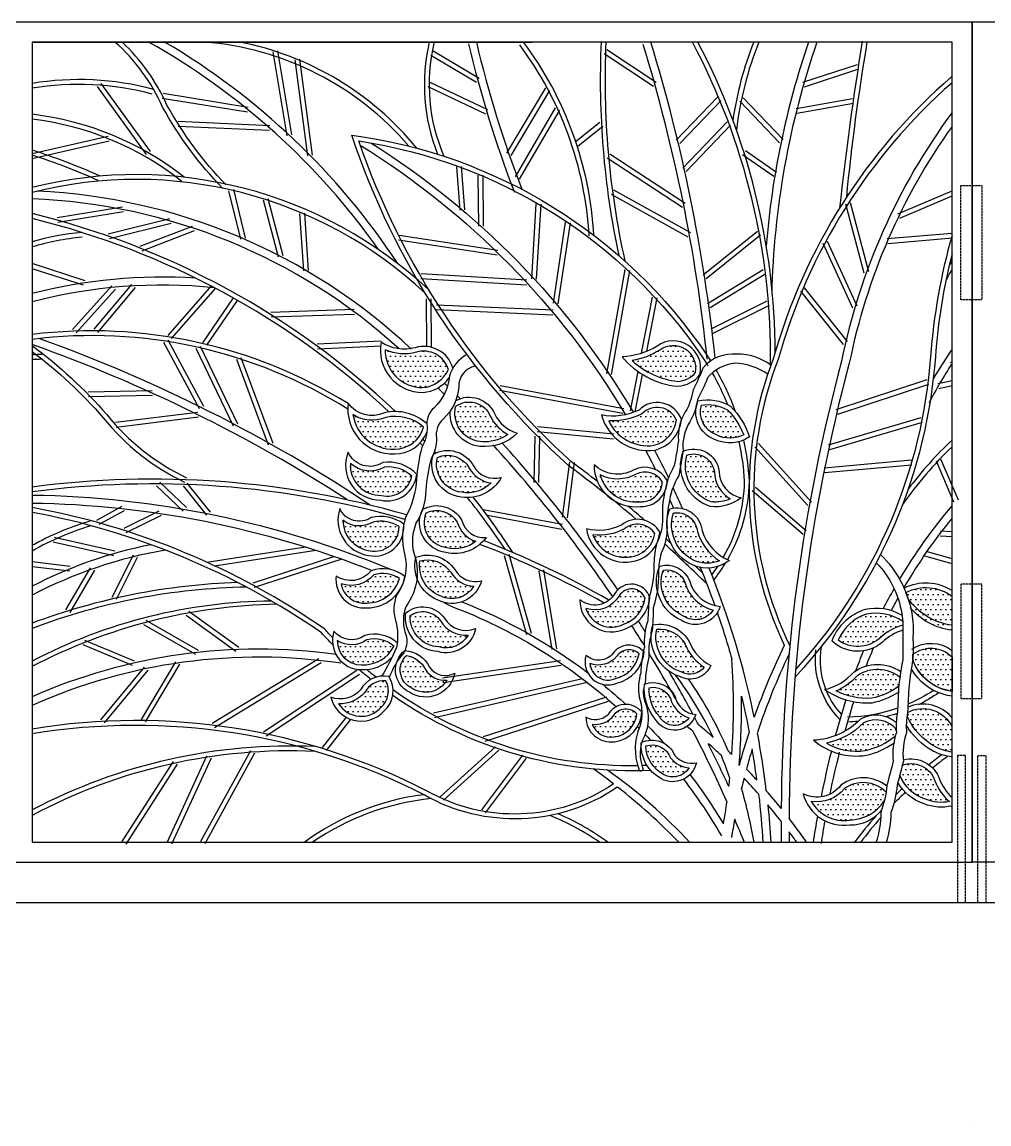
# Model space of a CAD drawing. Extents: x -51224 to -13975, y -20628 to 9094.
# Drawn here: x -48323 to -47115, y -13311 to -11935 of the extents above; entities that cross this region are included whole.
import ezdxf

# ---------------------------------------------------------------- set-up
doc = ezdxf.new("R2010")
doc.units = 0
doc.header["$LTSCALE"] = 5
doc.header["$MEASUREMENT"] = 0
doc.linetypes.add('HIDDEN', pattern=[0.375, 0.25, -0.125])
doc.layers.get('0').update_dxf_attribs({"linetype": 'CONTINUOUS'})
for name, color, linetype in [('0-DIM', 8, 'CONTINUOUS'), ('0-T_BLOCK', 7, 'CONTINUOUS'), ('1', 8, 'CONTINUOUS'), ('4', 4, 'CONTINUOUS'), ('GRILLES', 1, 'CONTINUOUS')]:
    doc.layers.add(name, color=color, linetype=linetype)
pattern_1 = [(180, (-65734.4, -16433.88), (-3.125, 6.25), [0, -6.25])]
pattern_2 = [(180, (-91771.9815, 0), (-3.125, 6.25), [0, -6.25])]

msp = doc.modelspace()

# ---------------------------------------------------------------- hatches: boundary and pattern name
at = {"layer": '0-T_BLOCK'}
h = msp.add_hatch(dxfattribs=at)
h.set_pattern_fill('DOTS', color=2, scale=100, style=0)
h.set_pattern_definition(pattern_1)
h.paths.add_polyline_path([(-47750.5, -12459.1, 0.179163), (-47715.8, -12450.4, -0.154289), (-47737.9, -12427.3, 0.482854), (-47780.9, -12415, 0.461066)])
h.paths.add_polyline_path([(-47790.3, -12369.2, 0.418152), (-47830.2, -12347.6, -0.175458), (-47869.3, -12344.5, 0.417538), (-47822.5, -12391.7, 0.279623)])
h.paths.add_polyline_path([(-47868.4, -12428.9, -0.256991), (-47909.5, -12425.3, 0.38732), (-47857.5, -12468.5, 0.343085), (-47821.4, -12441, 0.238603)])
h.paths.add_polyline_path([(-47764.2, -12492.2, 0.389161), (-47804, -12478.9, 0.456924), (-47773.3, -12522.5, 0.24176), (-47736.8, -12510.8, -0.243716)])
h.paths.add_polyline_path([(-47870.1, -12491.2, -0.33145), (-47912.7, -12486.4, 0.442508), (-47874, -12526.3, 0.426582), (-47836.1, -12502.4, 0.226597)])
h.paths.add_polyline_path([(-47792.3, -12591.8, 0.23301), (-47755.8, -12583.6, -0.260347), (-47779.1, -12559.7, 0.39265), (-47817.9, -12548.2, 0.495449)])
h.paths.add_polyline_path([(-47851.8, -12565.4, 0.200376), (-47884.4, -12559.6, -0.320781), (-47922.2, -12557.3, 0.373248), (-47888.6, -12595.4, 0.475515)])
h.paths.add_polyline_path([(-47800.7, -12651.9, 0.39085), (-47758.4, -12639.9, -0.251251), (-47787.4, -12622.3, 0.326721), (-47825.8, -12608.2, 0.3487)])
h.paths.add_polyline_path([(-47883.3, -12625.7, -0.301065), (-47924.4, -12636.8, 0.393018), (-47892.1, -12660.8, 0.339354), (-47851.2, -12630.1, 0.228285)])
h.paths.add_polyline_path([(-47802.1, -12715.5, 0.353449), (-47765.7, -12700.9, -0.283595), (-47800.2, -12683.1, 0.420371), (-47837.9, -12676.5, 0.418172)])
h.paths.add_polyline_path([(-47929.2, -12707.6, 0.413856), (-47899, -12738, 0.293768), (-47858.4, -12714.9, 0.251352), (-47892, -12706.9, -0.30026)])
h.paths.add_polyline_path([(-47836, -12767, 0.426612), (-47792.1, -12757.3, -0.274357), (-47819, -12743.7, 0.246148), (-47842.6, -12726.3, 0.53355)])
h.paths.add_polyline_path([(-47927.4, -12786.6, 0.501929), (-47874.6, -12791.2, 0.343134), (-47868.3, -12758.1, 0.313802), (-47894.8, -12772.6, -0.234383)])
h = msp.add_hatch(dxfattribs=at)
h.set_pattern_fill('DOTS', color=2, scale=100, style=0)
h.set_pattern_definition(pattern_1)
h.paths.add_polyline_path([(-47455.3, -12450.9, 0.237244), (-47421.3, -12450.7, 0.105699), (-47441.6, -12419.6, 0.175439), (-47473.9, -12413.6, 0.397699)])
h.paths.add_polyline_path([(-47548.5, -12424.6, -0.135102), (-47590, -12433.1, 0.331679), (-47533.3, -12463.8, 0.310147), (-47505.4, -12432.4, 0.543135)])
h.paths.add_polyline_path([(-47503.9, -12383.9, 0.206557), (-47481.5, -12372.9, 0.678632), (-47526.1, -12344.8, -0.100632), (-47560.6, -12357.9, 0.164112)])
h = msp.add_hatch(dxfattribs=at)
h.set_pattern_fill('DOTS', color=2, scale=100, style=0)
h.set_pattern_definition(pattern_1)
h.paths.add_polyline_path([(-47609.6, -12575.7, 0.391506), (-47558, -12602.1, 0.299569), (-47532.2, -12573.9, 0.442519), (-47570.3, -12568.1, -0.155677)])
h.paths.add_polyline_path([(-47482.2, -12607.9, 0.206915), (-47451.5, -12607.9, -0.183281), (-47479.2, -12571.5, 0.432961), (-47509, -12548.2, 0.385547)])
h.paths.add_polyline_path([(-47494.4, -12635.8, 0.365015), (-47521.7, -12619.8, 0.395718), (-47496.4, -12677, 0.422404), (-47459.5, -12669.7, -0.262488)])
h.paths.add_polyline_path([(-47544.5, -12654.8, 0.619419), (-47577, -12651.8, -0.355755), (-47618.4, -12667.6, 0.460328), (-47571.3, -12687.3, 0.281137)])
h.paths.add_polyline_path([(-47457.9, -12496.8, 0.465603), (-47492.3, -12475.9, 0.397526), (-47461.8, -12534.4, 0.130987), (-47438, -12530.6, -0.265033)])
h = msp.add_hatch(dxfattribs=at)
h.set_pattern_fill('DOTS', color=2, scale=100, style=0)
h.set_pattern_definition(pattern_1)
h.paths.add_polyline_path([(-47600.6, -12500.8, 0.132187), (-47588.5, -12521.4, -0.001399), (-47581.3, -12527.1, 0.177215), (-47550.5, -12534.2, 0.421821), (-47523, -12509.2, 0.389173), (-47555.8, -12499.8, -0.249963)])
h = msp.add_hatch(dxfattribs=at)
h.set_pattern_fill('DOTS', color=2, scale=100, style=0)
h.set_pattern_definition(pattern_1)
h.paths.add_polyline_path([(-47494.3, -12712.2, 0.301201), (-47530, -12693.4, 0.386808), (-47498.7, -12747.2, 0.371501), (-47470.6, -12740.9, -0.158313)])
h.paths.add_polyline_path([(-47552, -12724.2, 0.4558), (-47579.7, -12727.2, -0.334927), (-47613.5, -12736.1, 0.519187), (-47581.5, -12755.1, 0.302013)])
h.paths.add_polyline_path([(-47586.3, -12804.5, -0.232717), (-47610.6, -12812.5, 0.345546), (-47583.4, -12828, 0.356511), (-47554.8, -12799, 0.508622)])
h.paths.add_polyline_path([(-47526.6, -12802.6, 0.556781), (-47489.9, -12804.3, -0.242894), (-47512.8, -12780.2, 0.356786), (-47539.4, -12766.5, 0.193031)])
h.paths.add_polyline_path([(-47543.5, -12839.2, 0.271334), (-47521.2, -12875.2, 0.391269), (-47489.4, -12866.7, -0.199447), (-47512.7, -12854.2, 0.407719)])
at = {"layer": '1'}
h = msp.add_hatch(dxfattribs=at)
h.set_pattern_fill('DOTS', color=2, scale=100, style=0)
h.set_pattern_definition(pattern_2)
h.paths.add_polyline_path([(-47212.6, -12667, 0.027279), (-47216.8, -12652.8), (-47218.5, -12647.6, -0.29193), (-47161, -12652.4), (-47161, -12694.6, -0.19594)])
h.paths.add_polyline_path([(-47279.3, -12751.1, -0.323746), (-47226.1, -12753.2, 0.004907), (-47227.4, -12763.3, 0.000458), (-47227.5, -12764.8, -0.101386), (-47261.8, -12779.8, -0.129701), (-47305.9, -12770.5, 0.109915)])
h.paths.add_polyline_path([(-47271.6, -12810.6, -0.348834), (-47230.8, -12818.3, 0.012315), (-47230.5, -12822.5, 0.014463), (-47231.9, -12827, -0.111348), (-47269.4, -12845.1, -0.164545), (-47317.9, -12836, 0.142619)])
h.paths.add_polyline_path([(-47336.8, -12908.5, 0.271394), (-47295.6, -12892.7, -0.367571), (-47243.4, -12896.8, -0.021902), (-47245.6, -12908, -0.248649), (-47288.9, -12931.8, -0.31487)])
h.paths.add_polyline_path([(-47226.3, -12875.9, 0.00325), (-47223.1, -12863.2, -0.420078), (-47182.4, -12882.7, 0.122003), (-47164.1, -12908.8, -0.14191), (-47194, -12905.9, -0.223667)])
h.paths.add_polyline_path([(-47217.2, -12801.9, -0.01156), (-47216.5, -12798, -0.000146), (-47216.5, -12797.5, -0.42749), (-47161, -12815.4), (-47161, -12846.9, -0.083092), (-47181.8, -12840.5, -0.159444)])
h = msp.add_hatch(dxfattribs=at)
h.set_pattern_fill('DOTS', color=2, scale=100, style=0)
h.set_pattern_definition(pattern_1)
h.paths.add_polyline_path([(-47271.6, -12676, -0.036331), (-47264.4, -12674, -0.189795), (-47222.9, -12683.6), (-47222.6, -12688.4, 0.064744), (-47240, -12696.2, 0.059603), (-47256.8, -12708.8, -0.307316), (-47303.1, -12707.1, -0.204853)])
h = msp.add_hatch(dxfattribs=at)
h.set_pattern_fill('DOTS', color=2, scale=100, style=0)
h.set_pattern_definition(pattern_2)
edge = h.paths.add_edge_path()
edge.add_arc((-47187.3, -12754.1), 36.9, 44.7088, 127.5599, ccw=False)
edge.add_line((-47161, -12728.1), (-47161, -12771.2))
edge.add_arc((-47152.5, -12710.5), 61.4, 200.4926, 262.0436, ccw=False)
edge.add_line((-47210, -12731.9), (-47209.8, -12724.8))

# ---------------------------------------------------------------- linework, layer by layer
at = {"color": 3}
for p in [(-48310.5, -11960.1, 0), (-47161, -11960.1, 0)]:
    msp.add_line(p, (-47685.4, -11960.1, 0), dxfattribs=at)
at = {"color": 3, "elevation": 0}
for points in [[(-47136, -11935.1), (-48335.5, -11935.1), (-48335.5, -12984.6), (-47136, -12984.6)], [(-47161, -11960.1), (-48310.5, -11960.1), (-48310.5, -12959.6), (-47161, -12959.6)]]:
    msp.add_lwpolyline(points, close=True, dxfattribs=at)
at = {"color": 3}
msp.add_lwpolyline([(-45886, -11935.1), (-47136, -11935.1), (-47136, -12984.2), (-45886, -12984.2)], close=True, dxfattribs=at)
at = {"layer": '0-DIM'}
msp.add_line((-47136, -13311.4, 0), (-47136, -13311.4, 0), dxfattribs=at)
at = {"layer": '0-DIM', "elevation": 0}
msp.add_lwpolyline([(-47209.8, -12724.8, -0.378123), (-47161, -12728.1), (-47161, -12771.2, -0.275216), (-47210, -12731.9)], format="xyb", close=True, dxfattribs=at)
at = {"layer": '1'}
for p, q in [((-47991.9, -12077.1, 0), (-48009.4, -11972.3, 0)), ((-47986, -12076.1, 0), (-48003.5, -11971.3, 0)), ((-47751.9, -12005.7, 0), (-47809.4, -11971.7, 0)), ((-47530.6, -12010.7, 0), (-47592.3, -11970, 0)), ((-47966, -12102.2, 0), (-47981.9, -11982.3, 0)), ((-47960.1, -12101.4, 0), (-47976, -11981.5, 0)), ((-47755, -12010.8, 0), (-47812.4, -11976.8, 0)), ((-47533.9, -12015.7, 0), (-47595.6, -11975, 0)), ((-47347.4, -12010.3, 0), (-47279.3, -11988, 0)), ((-47345.5, -12016, 0), (-47277.4, -11993.7, 0)), ((-48162.4, -12097, 0), (-48224, -12012.1, 0)), ((-47741, -12044.7, 0), (-47813, -12010.7, 0)), ((-48167.3, -12100.5, 0), (-48228.8, -12015.7, 0)), ((-48040.3, -12041.7, 0), (-48146.8, -12024.5, 0)), ((-47743.5, -12050.1, 0), (-47815.6, -12016.1, 0)), ((-47717.1, -12098.8, 0), (-47668.6, -12017.4, 0)), ((-47711.9, -12101.9, 0), (-47663.5, -12020.5, 0)), ((-48041.3, -12047.6, 0), (-48147.8, -12030.5, 0)), ((-47505.5, -12082.6, 0), (-47453.9, -12029.1, 0)), ((-47501.2, -12086.8, 0), (-47449.6, -12033.3, 0)), ((-47376.4, -12086, 0), (-47426.3, -12033.9, 0)), ((-47372.1, -12081.8, 0), (-47422, -12029.8, 0)), ((-47355.8, -12043.1, 0), (-47285.2, -12030.5, 0)), ((-47354.8, -12049.1, 0), (-47284.1, -12036.4, 0)), ((-47706.5, -12128.3, 0), (-47656.3, -12042.4, 0)), ((-47701.3, -12131.3, 0), (-47651.1, -12045.4, 0)), ((-48013.6, -12070.8, 0), (-48128, -12065.5, 0)), ((-48013.3, -12064.8, 0), (-48127.7, -12059.5, 0)), ((-47600.9, -12060.8, 0), (-47632, -12085.3, 0)), ((-47597.2, -12065.5, 0), (-47628.3, -12090, 0)), ((-47497.4, -12117.7, 0), (-47441.9, -12059.8, 0)), ((-47493.1, -12121.8, 0), (-47437.6, -12064, 0)), ((-48215.4, -12078.2, 0), (-48310.5, -12099.8, 0)), ((-48214.1, -12084, 0), (-48310.5, -12105.9, 0)), ((-47380.4, -12122.9, 0), (-47419.2, -12095.8, 0)), ((-47497.7, -12166.7, 0), (-47591.8, -12105.2, 0)), ((-47494.4, -12161.7, 0), (-47588.5, -12100.2, 0)), ((-47383.8, -12127.9, 0), (-47422.6, -12100.8, 0)), ((-47775.7, -12170, 0), (-47779.9, -12116, 0)), ((-47769.8, -12169.6, 0), (-47773.9, -12115.5, 0)), ((-47752.4, -12190.2, 0), (-47752.9, -12126.4, 0)), ((-47746.4, -12190.2, 0), (-47746.9, -12126.4, 0)), ((-48049.6, -12206.4, 0), (-48064.4, -12145.8, 0)), ((-48043.8, -12205, 0), (-48058.5, -12144.4, 0)), ((-47490.5, -12203.8, 0), (-47586.5, -12150.6, 0)), ((-47487.5, -12198.6, 0), (-47583.6, -12145.3, 0)), ((-47228.5, -12174.5, 0), (-47161, -12145.9, 0)), ((-48002.5, -12228.8, 0), (-48021.4, -12157.6, 0)), ((-47996.7, -12227.3, 0), (-48015.6, -12156.1, 0)), ((-47686.2, -12255.7, 0), (-47680.4, -12162.4, 0)), ((-47680.2, -12256.1, 0), (-47674.4, -12162.8, 0)), ((-47270.9, -12248.8, 0), (-47293.6, -12162.6, 0)), ((-47265.1, -12247.2, 0), (-47287.8, -12161.1, 0)), ((-47226.1, -12180, 0), (-47161, -12152.4, 0)), ((-48197.4, -12166.4, 0), (-48279.1, -12179.8, 0)), ((-48196.4, -12172.3, 0), (-48278.1, -12185.7, 0)), ((-47970.9, -12245.8, 0), (-47975.8, -12174.1, 0)), ((-47964.9, -12245.4, 0), (-47969.8, -12173.7, 0)), ((-48138.2, -12180.8, 0), (-48215.3, -12199.9, 0)), ((-48136.8, -12186.6, 0), (-48213.9, -12205.8, 0)), ((-48175.2, -12215.2, 0), (-48109.8, -12189.9, 0)), ((-47658.9, -12286.3, 0), (-47643.9, -12185.2, 0)), ((-47653, -12287.2, 0), (-47637.9, -12186, 0)), ((-48173, -12220.8, 0), (-48107.7, -12195.4, 0)), ((-47728.3, -12220.4, 0), (-47851.7, -12201.7, 0)), ((-47472, -12250.9, 0), (-47403.9, -12196.3, 0)), ((-47468.2, -12255.5, 0), (-47400.2, -12201, 0)), ((-47241.9, -12205.6, 0), (-47161.1, -12198.8, 0)), ((-47241.4, -12211.6, 0), (-47160.6, -12204.8, 0)), ((-47729.2, -12226.4, 0), (-47852.6, -12207.6, 0)), ((-47284.9, -12292.4, 0), (-47322.1, -12211.8, 0)), ((-47279.4, -12289.9, 0), (-47316.6, -12209.3, 0)), ((-48244.3, -12258.2, 0), (-48310.5, -12236.9, 0)), ((-48246.1, -12263.9, 0), (-48310.5, -12243.2, 0)), ((-47592.2, -12374.4, 0), (-47569.5, -12244.2, 0)), ((-47586.3, -12375.4, 0), (-47563.6, -12245.3, 0)), ((-47466.4, -12286.5, 0), (-47396.8, -12244.1, 0)), ((-47692.6, -12263.6, 0), (-47824.8, -12255.8, 0)), ((-47692.2, -12257.6, 0), (-47824.4, -12249.8, 0)), ((-47463.3, -12291.6, 0), (-47393.7, -12249.2, 0)), ((-48259.8, -12319.1, 0), (-48210.7, -12264.6, 0)), ((-48255.4, -12323.2, 0), (-48206.3, -12268.6, 0)), ((-48186.4, -12262.8, 0), (-48233.4, -12318.8, 0)), ((-48181.8, -12266.7, 0), (-48228.8, -12322.7, 0)), ((-48086.3, -12264.2, 0), (-48141, -12326.6, 0)), ((-48081.8, -12268.1, 0), (-48136.5, -12330.5, 0)), ((-47296.4, -12338, 0), (-47349.9, -12271.1, 0)), ((-47291.7, -12334.3, 0), (-47345.2, -12267.3, 0)), ((-48059.1, -12279.4, 0), (-48097.4, -12335.6, 0)), ((-48054.1, -12282.8, 0), (-48092.5, -12338.9, 0)), ((-47817.4, -12340.8, 0), (-47817.8, -12281, 0)), ((-47811.4, -12340.8, 0), (-47811.8, -12280.9, 0)), ((-47659.4, -12295.1, 0), (-47805, -12288.7, 0)), ((-47548.8, -12348.9, 0), (-47535.1, -12278.6, 0)), ((-47542.2, -12346.4, 0), (-47529.2, -12279.7, 0)), ((-47462, -12318.2, 0), (-47391.9, -12283.4, 0)), ((-47459.4, -12323.6, 0), (-47389.2, -12288.8, 0)), ((-47907.8, -12294.3, 0), (-48012.1, -12297.8, 0)), ((-47907.6, -12300.3, 0), (-48011.9, -12303.8, 0)), ((-47659.6, -12301.1, 0), (-47805.2, -12294.7, 0)), ((-48101.3, -12418.1, 0), (-48145.7, -12335.3, 0)), ((-48096, -12415.3, 0), (-48140.4, -12332.5, 0)), ((-48058.7, -12439.9, 0), (-48105.6, -12342.9, 0)), ((-48053.3, -12437.3, 0), (-48100.2, -12340.3, 0)), ((-47954.1, -12337.2, 0), (-47874.4, -12333.5, 0)), ((-47953.9, -12343.2, 0), (-47874.1, -12339.5, 0)), ((-48014.9, -12463.5, 0), (-48054.7, -12356.5, 0)), ((-48009.2, -12461.4, 0), (-48049.1, -12354.4, 0)), ((-47562.8, -12420.8, 0), (-47553.2, -12371.7, 0)), ((-47163.1, -12360.4, 0), (-47161, -12359.7, 0)), ((-47161.1, -12366.1, 0), (-47161, -12366, 0)), ((-47556.9, -12421.9, 0), (-47547.8, -12375.2, 0)), ((-47305.6, -12419.1, 0), (-47191.9, -12381.6, 0)), ((-47178.9, -12386.8, 0), (-47161, -12382.7, 0)), ((-48160.2, -12395.6, 0), (-48240.2, -12397.3, 0)), ((-47572.2, -12424.1, 0), (-47726.5, -12395.3, 0)), ((-47571.1, -12418.2, 0), (-47725.4, -12389.4, 0)), ((-47303.7, -12424.8, 0), (-47190, -12387.3, 0)), ((-47177.6, -12392.7, 0), (-47161, -12388.9, 0)), ((-48160.1, -12401.6, 0), (-48240.1, -12403.3, 0)), ((-48103.2, -12422.9, 0), (-48206.2, -12435.5, 0)), ((-48102.4, -12428.8, 0), (-48205.4, -12441.5, 0)), ((-47678.8, -12440.5, 0), (-47583.5, -12449.5, 0)), ((-47315.5, -12463.2, 0), (-47199.4, -12429.1, 0)), ((-47313.8, -12468.9, 0), (-47197.8, -12434.8, 0)), ((-47683.1, -12510.2, 0), (-47681.9, -12452.2, 0)), ((-47679.4, -12446.5, 0), (-47584, -12455.5, 0)), ((-47677.1, -12510.3, 0), (-47675.9, -12452.3, 0)), ((-47341.1, -12538.9, 0), (-47407.3, -12465.5, 0)), ((-47336.7, -12534.9, 0), (-47402.9, -12461.5, 0)), ((-47320.9, -12491.8, 0), (-47211.8, -12482, 0)), ((-47153.1, -12532.2, 0), (-47174.9, -12481.3, 0)), ((-47647.6, -12553.7, 0), (-47638.7, -12484.6, 0)), ((-47641.6, -12554.5, 0), (-47632.8, -12485.3, 0)), ((-47320.4, -12497.7, 0), (-47211.3, -12488, 0)), ((-47158.6, -12534.6, 0), (-47180.4, -12483.6, 0)), ((-48117.3, -12541.6, 0), (-48150.8, -12509.9, 0)), ((-48121.5, -12545.9, 0), (-48154.9, -12514.2, 0)), ((-48092, -12551.2, 0), (-48121.3, -12514.6, 0)), ((-48087.3, -12547.5, 0), (-48116.6, -12510.9, 0)), ((-47347.1, -12575.3, 0), (-47410.5, -12520.8, 0)), ((-47343.2, -12570.8, 0), (-47406.6, -12516.3, 0)), ((-48198.4, -12540.2, 0), (-48230.1, -12557.7, 0)), ((-48195.5, -12545.5, 0), (-48227.2, -12562.9, 0)), ((-48151.9, -12546.1, 0), (-48195.7, -12567.8, 0)), ((-48149.2, -12551.5, 0), (-48193.1, -12573.2, 0)), ((-47647.5, -12562.9, 0), (-47746.9, -12544.5, 0)), ((-47648.6, -12568.8, 0), (-47741.6, -12551.5, 0)), ((-48206.9, -12596, 0), (-48282.7, -12579, 0)), ((-47175.8, -12576.8, 0), (-47161, -12577.5, 0)), ((-47175.5, -12570.8, 0), (-47161, -12571.5, 0)), ((-48208.2, -12601.9, 0), (-48284, -12584.9, 0)), ((-48092.2, -12609.8, 0), (-47968.6, -12590.7, 0)), ((-48184.3, -12601.1, 0), (-48210.6, -12653.9, 0)), ((-48179, -12603.8, 0), (-48205.2, -12656.5, 0)), ((-48082.3, -12614.3, 0), (-47956, -12594.7, 0)), ((-47932.6, -12602.6, 0), (-48034.8, -12635.8, 0)), ((-47923.3, -12605.9, 0), (-48033, -12641.5, 0)), ((-47692.4, -12700.3, 0), (-47720.2, -12601.8, 0)), ((-47686.6, -12698.7, 0), (-47714.4, -12600.2, 0)), ((-47161, -12611.9, 0), (-47194.8, -12602.1, 0)), ((-47161, -12605.6, 0), (-47193.2, -12596.3, 0)), ((-48262.7, -12615.1, 0), (-48310.5, -12609.4, 0)), ((-48263.4, -12621, 0), (-48310.5, -12615.5, 0)), ((-48237.7, -12616.7, 0), (-48268.6, -12669.3, 0)), ((-48232.5, -12619.7, 0), (-48263.4, -12672.4, 0)), ((-47671.5, -12619.5, 0), (-47655.2, -12717.9, 0)), ((-47677.4, -12620.5, 0), (-47661.1, -12718.9, 0)), ((-48052.2, -12716.5, 0), (-48114.6, -12671.4, 0)), ((-48105.7, -12725.2, 0), (-48170.8, -12687.9, 0)), ((-48102.7, -12720, 0), (-48167.9, -12682.7, 0)), ((-48055.7, -12721.3, 0), (-48118.1, -12676.3, 0)), ((-48184.9, -12738.7, 0), (-48246.7, -12713, 0)), ((-48182.6, -12733.2, 0), (-48244.4, -12707.5, 0)), ((-48085.6, -12810.9, 0), (-47952.3, -12730.1, 0)), ((-48170.3, -12740.9, 0), (-48224.8, -12806.8, 0)), ((-48173.8, -12806.1, 0), (-48131, -12734.3, 0)), ((-48168.7, -12809.2, 0), (-48125.9, -12737.3, 0)), ((-48082.5, -12816.1, 0), (-47949.2, -12735.2, 0)), ((-47650.1, -12733.1, 0), (-47797.8, -12754.6, 0)), ((-47649.2, -12739, 0), (-47796.9, -12760.5, 0)), ((-48165.7, -12744.7, 0), (-48220.2, -12810.6, 0)), ((-48021.1, -12821.6, 0), (-47904.6, -12744.7, 0)), ((-48017.8, -12826.6, 0), (-47901.3, -12749.7, 0)), ((-47622.5, -12755.5, 0), (-47808.9, -12798.3, 0)), ((-47616.3, -12760.2, 0), (-47807.6, -12804.1, 0)), ((-47746.2, -12827.4, 0), (-47592.2, -12777.8, 0)), ((-47744.3, -12833.1, 0), (-47590.4, -12783.5, 0)), ((-47947.4, -12841.4, 0), (-47917.3, -12803.1, 0)), ((-47942.7, -12845.1, 0), (-47912.6, -12806.8, 0)), ((-47731.3, -12840.2, 0), (-47800.5, -12902.7, 0)), ((-48141.2, -12958.9, 0), (-48091.9, -12851.6, 0)), ((-48135.8, -12961.4, 0), (-48086.4, -12854.2, 0)), ((-48037.7, -12845.5, 0), (-48099.9, -12958.7, 0)), ((-48032.5, -12848.4, 0), (-48094.7, -12961.6, 0)), ((-47727.3, -12844.6, 0), (-47796.5, -12907.1, 0)), ((-47697.7, -12850.9, 0), (-47749.1, -12919.1, 0)), ((-48197.8, -12958.5, 0), (-48133.8, -12858.9, 0)), ((-48192.8, -12961.8, 0), (-48128.7, -12862.2, 0)), ((-47692.9, -12854.5, 0), (-47744.3, -12922.7, 0))]:
    msp.add_line(p, q, dxfattribs=at)
at = {"layer": '1', "color": 4}
msp.add_line((-47364.4, -12946.5, 0), (-47364.4, -12959.6, 0), dxfattribs=at)
at = {"layer": '1', "color": 4, "elevation": 0}
for points in [[(-48072.4, -12142.7, -0.066191), (-48147.3, -12041.4, 0.106475), (-48206.9, -11960.1)], [(-48068.1, -12138.5, -0.066058), (-48141.9, -12038.8, 0.099356), (-48198, -11960.1, 0.099356)], [(-47161, -12002.9, 0.146646), (-47383.9, -12354.6, 0.205998), (-47370.6, -12713.6)], [(-47161, -12010.9, 0.144894), (-47378.2, -12356.5, 0.208179), (-47363.7, -12714.2)], [(-47161, -12048.3, 0.109634), (-47299, -12358.9, 0.063736), (-47374.4, -12917.3)], [(-47161, -12065.4, 0.105263), (-47289.3, -12361.1, 0.065193), (-47364.5, -12929.9)], [(-47555.5, -12556.3, 0.016374), (-47639.3, -12489.8, -0.13015), (-47911, -12076.4)], [(-47911, -12076.4, -0.214516), (-47467.4, -12351.2, -0.007589), (-47462.3, -12359, -0.007589)], [(-47604, -12509.1, 0.006045), (-47635.5, -12485.1, -0.127504), (-47902.2, -12083.7, -0.127504)], [(-47902.2, -12083.7, -0.210495), (-47472.4, -12354.6, -0.009874), (-47465.9, -12364.6, -0.009874)], [(-47900.3, -12089, -0.119547), (-47568.9, -12425.6)], [(-47887.2, -12085.8, -0.118379), (-47559, -12422.7, -0.118379)], [(-47836.6, -12343.7, 0.179235), (-48303.9, -12146.4, 0.179235)], [(-47851.8, -12343.3, 0.177385), (-48310.5, -12156.1, 0.177385)], [(-47161, -12202.2, 0.052031), (-47187.8, -12352.7, -0.165242), (-47351.1, -12737.6)], [(-47161, -12225.1, 0.044491), (-47181.8, -12353.2, -0.165243), (-47346.7, -12741.6)], [(-48310.5, -12339.2, -0.054888), (-48217, -12425.4, 0.112657), (-48117.3, -12504.4)], [(-47784.6, -12367.2, 0.414967), (-47831.8, -12341.9, -0.218355), (-47874.3, -12334.9, 0.473511), (-47822.3, -12397.7, 0.226882), (-47789.2, -12379.3, 0.226882)], [(-48310.5, -12346.7, -0.052903), (-48221.6, -12429.3, 0.112551), (-48119.9, -12509.9)], [(-47768.4, -12351, 0.186863), (-47789, -12377.1, -0.1907), (-47808.2, -12416.8, 0.252134), (-47816.9, -12440.8, -0.139232), (-47823.6, -12466.5, 0.045981), (-47830.2, -12505.9, -0.111), (-47843.4, -12552.8, 0.144561), (-47845.1, -12599.4, -0.22353), (-47854.9, -12650.9, 0.165363), (-47856.3, -12682.8, -0.118044), (-47855.2, -12716.3, -0.037668), (-47873.7, -12752.1, -0.037668)], [(-47387.3, -12363.8, 0.168907), (-47429.7, -12350, 0.249457), (-47472.2, -12367.4, -0.03088), (-47484.6, -12394.5, -0.100136), (-47494.3, -12422.1, 0.158377), (-47502.8, -12458.1, -0.008948), (-47508, -12489.2, 0.100671), (-47520.5, -12525.2, 0.062282), (-47522.8, -12554.4, -0.120989), (-47530.1, -12586.4, 0.052555), (-47533.4, -12610.9, -0.089477), (-47540, -12654.6, -0.022272), (-47541.2, -12682.9, 0.097925), (-47545.4, -12716.1, 0.050393), (-47549.9, -12748.1, 0.112896), (-47551.9, -12778.1, -0.1518), (-47551, -12814.8, 0.192061), (-47552.4, -12867.7, 16.256874)], [(-47756.7, -12365, 0.378866), (-47777.3, -12391, -0.1907), (-47796.5, -12430.8, 0.252134), (-47805.2, -12454.8, -0.139232), (-47811.9, -12480.4, 0.045981), (-47818.5, -12519.9, -0.140758), (-47830.8, -12561, 0.155026), (-47833.6, -12598, -0.256829), (-47843.2, -12664.8, 0.165363), (-47844.6, -12696.7, -0.232015), (-47845.9, -12722.8, 0.096099), (-47864.1, -12753.7, 0.096099)], [(-47391.2, -12375.1, 0.14309), (-47432.1, -12361.1, 0.184664), (-47466.6, -12379.6, -0.03088), (-47478.9, -12406.6, -0.100136), (-47488.7, -12434.3, 0.158377), (-47497.1, -12470.3, -0.008948), (-47502.4, -12501.4, 0.100671), (-47514.9, -12537.3, 0.062282), (-47517.1, -12566.6, -0.120989), (-47524.5, -12598.5, 0.052555), (-47527.8, -12623, -0.089477), (-47534.4, -12666.8, -0.022272), (-47535.6, -12695.1, 0.097925), (-47539.8, -12728.3, 0.050393), (-47544.3, -12760.3, 0.209993), (-47544, -12786, -0.197948), (-47545.3, -12827, 0.229576), (-47546.7, -12868.5, 16.256874)], [(-47455.7, -12369.9, -0.045842), (-47432, -12421.2)], [(-47791, -12390.2, 0.000437), (-47793.2, -12388.1, 0.000975), (-47795.1, -12386, 0.000975)], [(-47460.5, -12373.6, -0.036089), (-47441.6, -12412.8)], [(-47795.4, -12399.9, 0.001039), (-47800.4, -12395.1, 0.001437), (-47803.2, -12392, 0.001437)], [(-47817.2, -12436.7, 0.242831), (-47870.3, -12423.2, -0.358992), (-47915.5, -12411.2, 0.464995), (-47857.4, -12474.5, 0.308457), (-47817.2, -12447.5, 0.308457)], [(-47781.1, -12408, -0.446759), (-47732.4, -12424.8, 0.203971), (-47704.4, -12448.8, -0.225979), (-47751.1, -12465.1, -0.405502), (-47787.9, -12421, -0.405502)], [(-47775.6, -12405.6, 0.000738), (-47779.1, -12402)], [(-47585, -12652.8, 0.035921), (-47734.4, -12463.4)], [(-47578.7, -12644.2, 0.03452), (-47723, -12461.1)], [(-47427.3, -12459.3, -0.041284), (-47420.6, -12508.7, -0.127883), (-47446.9, -12603.7)], [(-47421.6, -12457.4, -0.04199), (-47414.6, -12508.6, -0.127799), (-47441.6, -12606.5)], [(-47543.7, -12470.3, -0.006661), (-47531.6, -12493.9, -0.006661)], [(-47532.7, -12469.8, -0.009651), (-47515.3, -12504.5, -0.009651)], [(-47581.3, -12527.1, 0.001399), (-47588.5, -12521.4)], [(-47509.7, -12516.6, -0.005939), (-47499.9, -12538.4, -0.001097), (-47497.8, -12542.7)], [(-48310.5, -12525.9, -0.095937), (-47861.8, -12619.1, -0.095937)], [(-48310.5, -12535.9, -0.091364), (-47885.6, -12620.2, -0.091364)], [(-47513.9, -12531.4, -0.00294), (-47509.2, -12542.2)], [(-47935, -12704, -0.006895), (-47944.7, -12693.5, 0.107168), (-48310.5, -12541.5)], [(-47934.8, -12712.8, -0.009677), (-47948.7, -12698.1, 0.106682), (-48310.5, -12547.6)], [(-47544.8, -12557.5, 0.004235), (-47566, -12539.6)], [(-47226.5, -12631.3, -0.04068), (-47161, -12539.5, -0.04068)], [(-47221.1, -12641.9, -0.038622), (-47161, -12555.2, -0.038622)], [(-47525.4, -12574.4, 0.000136), (-47526.1, -12573.8, 0.000136)], [(-47527.5, -12580.6, 0.00001), (-47527.6, -12580.5, 0.00001)], [(-47467.5, -12636.7, 0.011043), (-47520, -12587.3)], [(-47512.3, -12586.1, 0.001243), (-47518.4, -12580.7, 0.001243)], [(-47250.4, -12600.3, -0.157299), (-47211.2, -12673.8, -0.058651), (-47209.9, -12702.7, -0.014697), (-47209.9, -12731.7, 0.015354), (-47214.7, -12763.3, 0.010415), (-47216.5, -12798, 0.071318), (-47217.8, -12822.5, 0.112487), (-47221.8, -12858.1, -0.007782), (-47229.7, -12888.3, -0.067424), (-47237.3, -12922.6, -0.073523), (-47243.3, -12960.1)], [(-47472.8, -12623.1, 0.001895), (-47481.8, -12614.5)], [(-47475.6, -12616.2, -0.011897), (-47457.4, -12664, -0.011897)], [(-47454.1, -12615.2, -0.015546), (-47461.3, -12625.1, -0.015546)], [(-47444.3, -12611, -0.031268), (-47458.7, -12631.6, -0.031268)], [(-47255.7, -12610.5, -0.156748), (-47223.9, -12673.8, -0.058651), (-47222.6, -12702.7, -0.014697), (-47222.6, -12731.7, 0.015354), (-47227.4, -12763.3, 0.010415), (-47229.2, -12798, 0.071318), (-47230.5, -12822.5, 0.112487), (-47234.5, -12858.1, -0.007782), (-47242.4, -12888.3, -0.067424), (-47250, -12922.6, -0.073523), (-47256, -12960.1)], [(-47246.9, -12668, -0.010283), (-47233.3, -12642.9, -0.010283)], [(-47220.5, -12641.9, -0.26754), (-47161, -12645.1, -0.26754)], [(-47215.9, -12655.5), (-47218.5, -12647.6, -0.29193), (-47161, -12652.4, -0.29193)], [(-47796, -12660.1, -0.002359), (-47785.9, -12665.1, -0.092106), (-47580.3, -12790.3, -0.092106)], [(-47773.4, -12659.3, -0.067671), (-47616.3, -12747.6, -0.067671)], [(-47236.8, -12670.3, -0.006383), (-47228.5, -12654.9, -0.006383)], [(-47161, -12688.6, -0.208448), (-47215.5, -12655.8)], [(-47454.3, -12672.7, -0.014067), (-47436.2, -12730.5, -0.014067)], [(-47222.9, -12683.6, 0.206182), (-47268, -12674.7, 0.222597), (-47303.1, -12707.1, 0.089432)], [(-47223.6, -12676, 0.187596), (-47269.6, -12668.9, 0.090608), (-47290.3, -12679.9, -2.189733)], [(-47161, -12694.6, -0.199573), (-47213.3, -12666.2)], [(-47545.6, -12713.6, 0.004305), (-47561, -12689.1, 0.004305)], [(-47544.5, -12696.3, 0.002318), (-47552.9, -12683.1, 0.002318)], [(-47290.3, -12679.9, 0.140702), (-47311.3, -12708, 0.140702)], [(-47222.6, -12688.4, 0.116422), (-47252, -12705.3, -0.347577), (-47303.1, -12707.1, -0.347577)], [(-47854.2, -12710.6, 0.260156), (-47894.7, -12701.4, -0.410248), (-47933.2, -12695.8, 0.512348), (-47899.2, -12744, 0.222218), (-47860.6, -12728.3, 0.452913)], [(-47222.3, -12694.6, 0.111431), (-47248, -12709.8, -0.385382), (-47311.3, -12708, -0.385382)], [(-47858.2, -12715, 0.253116), (-47892, -12706.9, -0.30026), (-47929.2, -12707.6, 0.413856), (-47899, -12738, 0.293768), (-47858.4, -12714.9, 0.293768)], [(-47536.7, -12708.9, 0.000498), (-47538.5, -12706, 0.000498)], [(-47318.6, -12768.5, -0.136221), (-47324, -12714.9)], [(-47211.3, -12718.4, -0.323369), (-47161, -12720.1, -0.323369)], [(-47502, -12788.4, 0.011299), (-47540, -12722.6)], [(-47300.9, -12806.6, -0.222034), (-47331.2, -12719.3, -1.559764)], [(-47281.1, -12745.1, -0.009509), (-47271.4, -12720.6, -0.009509)], [(-47268.2, -12739.5, -0.00894), (-47259, -12716.8, -0.00894)], [(-47209.8, -12724.8, -0.378123), (-47161, -12728.1, -0.378123)], [(-47887, -12756.1, -0.009249), (-47901.9, -12743.8)], [(-47880.7, -12753.4, -0.007346), (-47892.5, -12743.8)], [(-47228, -12772.4, -0.090465), (-47261, -12785.8, -0.167574), (-47320.2, -12768.9, 0.158491), (-47283.3, -12746.6, -0.31014), (-47225.1, -12746.4, -0.321507)], [(-47227.5, -12764.8, -0.101386), (-47261.8, -12779.8, -0.129701), (-47305.9, -12770.5, 0.109915), (-47279.3, -12751.1, -0.323746), (-47226.1, -12753.2, -0.305746)], [(-47161, -12777.3, -0.028117), (-47172.1, -12774.6, -0.196314), (-47211.2, -12743.6)], [(-47161, -12771.2, -0.025298), (-47170.3, -12768.9, -0.23813), (-47210, -12731.9)], [(-47864.7, -12752.6, 0.332028), (-47899.9, -12769.2, -0.311183), (-47937.2, -12778.4, 0.601436), (-47870.4, -12795.5, 0.370087), (-47864.7, -12752.6, 1.078008)], [(-47868.3, -12758.1, 0.313802), (-47894.8, -12772.6, -0.234383), (-47927.4, -12786.6, 0.501929), (-47874.6, -12791.2, 0.343134), (-47868.3, -12758.1, 0.343134)], [(-47553.6, -12864, -0.159494), (-47859.4, -12769.4)], [(-47597.7, -12762.3, -0.014382), (-47568.5, -12787.4, -0.014382)], [(-47298.8, -12800.2, -0.088172), (-47317.8, -12770.5)], [(-47183.9, -12769.9, -0.045318), (-47216.1, -12787.2, -0.045318)], [(-47537.3, -12870.1, -0.163819), (-47859.8, -12776.4)], [(-47424.1, -12776.9, -0.010714), (-47414.5, -12822)], [(-47306.4, -12826.3, -0.009672), (-47293.3, -12781.1, -0.009672)], [(-47294.5, -12820.6, -0.007854), (-47283.8, -12784.2, -0.007854)], [(-47177.4, -12772.8, -0.035559), (-47203, -12787.8, -0.035559)], [(-47229, -12792.2, -0.078817), (-47291.4, -12803.4)], [(-47229.4, -12798.7, -0.017636), (-47243.4, -12802.8, -0.017636)], [(-47216.5, -12797.5, -0.42749), (-47161, -12815.4, -0.42749)], [(-47216.3, -12790.7, -0.342992), (-47161, -12804.2, -0.342992)], [(-47583.8, -12886.8, -0.284288), (-47817.5, -12895.2, 0.16057), (-48310.5, -12818.2)], [(-47549.8, -12805.2, -0.000338), (-47549.1, -12805.9)], [(-47230.7, -12810, 0.311484), (-47275.3, -12805.8, -0.188383), (-47333.9, -12832.2, 0.215235), (-47268.2, -12851, 0.094051), (-47233.9, -12835.9)], [(-47230.8, -12818.3, 0.348834), (-47271.6, -12810.6, -0.142619), (-47317.9, -12836, 0.164545), (-47269.4, -12845.1, 0.111348), (-47231.9, -12827, 0.105573)], [(-47278.2, -12808.7, -0.015696), (-47291.3, -12809.4)], [(-47161, -12846.9, -0.083092), (-47181.8, -12840.5, -0.159444), (-47217.2, -12801.9)], [(-47579.2, -12890.9, -0.285875), (-47820.4, -12900.5, 0.160848), (-48310.5, -12824.3, 0.160848)], [(-47553.9, -12815.3, -0.001037), (-47551.9, -12817.2)], [(-47544.5, -12824.9, -0.00371), (-47537.7, -12832)], [(-47541.3, -12813.8, -0.011364), (-47520.6, -12836)], [(-47442.2, -12908.8, 0.014535), (-47484.7, -12820.8)], [(-47161, -12853, -0.086416), (-47184.6, -12845.8, -0.132224), (-47218.2, -12813.1)], [(-47324.2, -12902.7, -0.012097), (-47311.3, -12845.3, -0.012097)], [(-47313.3, -12899.4, -0.011142), (-47301.4, -12847, -0.011142)], [(-47542.2, -12863.7, -0.00309), (-47548.5, -12863.9, -0.00309)], [(-47223.7, -12863.5, -0.426444), (-47182.4, -12882.7, 0.122003), (-47164.1, -12908.8, -0.14191), (-47194, -12905.9, -0.223667), (-47226.3, -12875.9, -0.195523)], [(-47221.9, -12856.6, -0.393332), (-47176.7, -12880.7, 0.116656), (-47161, -12903.5, 0.116656)], [(-47496.5, -12880.8, -0.032327), (-47449.2, -12951.6, -0.032327)], [(-47488.4, -12875, -0.027871), (-47446.5, -12936.6, -0.027871)], [(-47242.5, -12889.5, 0.345455), (-47299.8, -12888.4, -0.363771), (-47347, -12898.9, 0.384388), (-47288.5, -12937.8, 0.235997), (-47248.8, -12919.1)], [(-47243.4, -12896.8, 0.367571), (-47295.6, -12892.7, -0.271394), (-47336.8, -12908.5, 0.31487), (-47288.9, -12931.8, 0.248649), (-47245.6, -12908, 0.283444)], [(-47161, -12914.3, -0.149562), (-47196, -12911.6, -0.189489), (-47228.7, -12884.8)], [(-47402.6, -12899.5, -0.014161), (-47397.3, -12960.1)], [(-47391.1, -12912.8, -0.010932), (-47387.3, -12960.1)], [(-47420.1, -12960.1, 0.004733), (-47432.5, -12930.8, 0.004733)], [(-47374.5, -12933.3, 0.003033), (-47374.3, -12960.3)], [(-47334.1, -12959.8, -0.006823), (-47328.8, -12927.1, -0.006823)], [(-47324.2, -12961.3, -0.005971), (-47319.6, -12932.9, -0.005971)]]:
    msp.add_lwpolyline(points, format="xyb", dxfattribs=at)
for points in [[(-47790.3, -12369.2, 0.418152), (-47830.2, -12347.6, -0.175458), (-47869.3, -12344.5, 0.417538), (-47822.5, -12391.7, 0.279623)], [(-47475.9, -12375.5, 0.693512), (-47529.5, -12339.8, -0.134591), (-47573.3, -12353.2, 0.196581), (-47504.1, -12390, 0.220919)], [(-47481.5, -12372.9, 0.678632), (-47526.1, -12344.8, -0.100632), (-47560.6, -12357.9, 0.164112), (-47503.9, -12383.9, 0.206557)], [(-47780.9, -12415, -0.482854), (-47737.9, -12427.3, 0.154289), (-47715.8, -12450.4, -0.179163), (-47750.5, -12459.1, -0.461066)], [(-47499.2, -12431.5, 0.548134), (-47552.1, -12419.7, -0.16447), (-47599, -12425.9, 0.381849), (-47532.1, -12469.7, 0.322068)], [(-47478.4, -12408.4, -0.196169), (-47437.9, -12414.9, -0.121333), (-47414, -12453.3, -0.267544), (-47457.7, -12456.4, -0.424854)], [(-47473.9, -12413.6, -0.175439), (-47441.6, -12419.6, -0.105699), (-47421.3, -12450.7, -0.237244), (-47455.3, -12450.9, -0.397699)], [(-47821.4, -12441, 0.238603), (-47868.4, -12428.9, -0.256991), (-47909.5, -12425.3, 0.38732), (-47857.5, -12468.5, 0.343085)], [(-47505.4, -12432.4, 0.543135), (-47548.5, -12424.6, -0.135102), (-47590, -12433.1, 0.331679), (-47533.3, -12463.8, 0.310147)], [(-47497.1, -12471.3, -0.500179), (-47451.9, -12496.3, 0.361189), (-47424.3, -12529.2, -0.198244), (-47463.1, -12540.3, -0.417673)], [(-47829.7, -12500.3, 0.251803), (-47872.1, -12485.4, -0.458485), (-47915.6, -12472.3, 0.537347), (-47874.7, -12532.3, 0.446147)], [(-47809, -12474.7, -0.414303), (-47758.8, -12489.6, 0.350219), (-47724.2, -12503.9, -0.319457), (-47774.1, -12528.4, -0.476626)], [(-47804, -12478.9, -0.391824), (-47764.1, -12492.5, 0.241606), (-47736.8, -12510.8, -0.24176), (-47773.3, -12522.5, -0.456924)], [(-47492.3, -12475.9, -0.465603), (-47457.9, -12496.8, 0.265033), (-47438, -12530.6, -0.130987), (-47461.8, -12534.4, -0.397526)], [(-47836.1, -12502.4, 0.226597), (-47870.1, -12491.2, -0.33145), (-47912.7, -12486.4, 0.442508), (-47874, -12526.3, 0.426582)], [(-47517, -12507.6, 0.407265), (-47558.6, -12494.5, -0.334187), (-47608.2, -12488, 0.451391), (-47550.3, -12540.2, 0.43311)], [(-47523, -12509.2, 0.389173), (-47555.8, -12499.8, -0.249963), (-47600.6, -12500.8, 0.372734), (-47550.5, -12534.2, 0.421821)], [(-47846, -12562.1, 0.223258), (-47886.8, -12554, -0.465813), (-47925.9, -12542.9, 0.46848), (-47889.7, -12601.4, 0.501171)], [(-47822.6, -12543.9, -0.418208), (-47773.5, -12557.5, 0.375782), (-47743.1, -12578.9, -0.303142), (-47793.4, -12597.7, -0.511006)], [(-47817.9, -12548.2, -0.39265), (-47779.1, -12559.7, 0.260347), (-47755.8, -12583.6, -0.23301), (-47792.3, -12591.8, -0.495449)], [(-47513.5, -12543, -0.461543), (-47473.3, -12570.3, 0.22665), (-47439.2, -12607.5, -0.275832), (-47484.6, -12613.4, -0.404152)], [(-47509, -12548.2, -0.432961), (-47479.2, -12571.5, 0.183281), (-47451.5, -12607.9, -0.206915), (-47482.2, -12607.9, -0.385547)], [(-47851.8, -12565.4, 0.200376), (-47884.4, -12559.6, -0.320781), (-47922.2, -12557.3, 0.373248), (-47888.6, -12595.4, 0.475515)], [(-47526, -12572.6, 0.458959), (-47573.7, -12563, -0.192137), (-47617.7, -12568, 0.451828), (-47556.4, -12607.9, 0.314399)], [(-47532.2, -12573.9, 0.442519), (-47570.3, -12568.1, -0.155677), (-47609.6, -12575.7, 0.391506), (-47558, -12602.1, 0.299569)], [(-47831, -12603.7, -0.353852), (-47782.3, -12619.1, 0.336315), (-47748.9, -12633, -0.473401), (-47803.2, -12657.3, -0.369671)], [(-47844.5, -12627.6, 0.265182), (-47886.8, -12620.6, -0.39236), (-47930.6, -12627.1, 0.481), (-47891.8, -12666.8, 0.361947)], [(-47825.8, -12608.2, -0.326721), (-47787.4, -12622.3, 0.251251), (-47758.4, -12639.9, -0.39085), (-47800.7, -12651.9, -0.3487)], [(-47526.2, -12614.7, -0.399739), (-47488.7, -12633.9, 0.308794), (-47450.7, -12665.1, -0.497927), (-47499.3, -12682.3, -0.411249)], [(-47521.7, -12619.8, -0.365015), (-47494.4, -12635.8, 0.262488), (-47459.5, -12669.7, -0.422404), (-47496.4, -12677, -0.395718)], [(-47851.2, -12630.1, 0.228285), (-47883.3, -12625.7, -0.301065), (-47924.4, -12636.8, 0.393018), (-47892.1, -12660.8, 0.339354)], [(-47538.4, -12654.1, 0.644225), (-47582.2, -12648.7, -0.466611), (-47626, -12656.6, 0.560733), (-47569, -12692.8, 0.28756)], [(-47544.5, -12654.8, 0.619419), (-47577, -12651.8, -0.355755), (-47618.4, -12667.6, 0.460328), (-47571.3, -12687.3, 0.281137)], [(-47843.7, -12673.5, -0.448313), (-47795.2, -12679.8, 0.375465), (-47756.4, -12692.5, -0.441065), (-47803.1, -12721.5, -0.431955)], [(-47837.9, -12676.5, -0.420371), (-47800.2, -12683.1, 0.283595), (-47765.7, -12700.9, -0.353449), (-47802.1, -12715.5, -0.418172)], [(-47534.8, -12688, -0.33136), (-47488.9, -12709.7, 0.186911), (-47462.4, -12738.6, -0.435587), (-47501.1, -12752.7, -0.407127)], [(-47530, -12693.4, -0.301201), (-47494.3, -12712.2, 0.158313), (-47470.6, -12740.9, -0.371501), (-47498.7, -12747.2, -0.386808)], [(-47545.7, -12722.2, 0.494509), (-47584.5, -12723.6, -0.439154), (-47618.3, -12725.9, 0.636382), (-47579.6, -12760.9, 0.317352)], [(-47844.5, -12720.1, -0.263581), (-47813.8, -12740.7, 0.398737), (-47782.3, -12748.2, -0.531899), (-47838.9, -12772.2, -0.558843)], [(-47842.6, -12726.3, -0.246148), (-47819, -12743.7, 0.274357), (-47792.1, -12757.3, -0.426612), (-47836, -12767, -0.53355)], [(-47552, -12724.2, 0.4558), (-47579.7, -12727.2, -0.334927), (-47613.5, -12736.1, 0.519187), (-47581.5, -12755.1, 0.302013)], [(-47545.1, -12762, -0.40531), (-47507.1, -12778.1, 0.306295), (-47481.3, -12800.1, -0.652669), (-47531.5, -12806.1, -0.209826)], [(-47539.4, -12766.5, -0.356786), (-47512.8, -12780.2, 0.242894), (-47489.9, -12804.3, -0.556781), (-47526.6, -12802.6, -0.193031)], [(-47548.7, -12796.8, 0.529954), (-47591.2, -12800.8, -0.331441), (-47618.5, -12803.4, 0.451642), (-47582.7, -12834, 0.376142)], [(-47554.8, -12799, 0.508622), (-47586.3, -12804.5, -0.232717), (-47610.6, -12812.5, 0.345546), (-47583.4, -12828, 0.356511)], [(-47549.4, -12835.2, -0.438946), (-47507.5, -12851.1, 0.269356), (-47480.4, -12860.3, -0.496727), (-47524.1, -12880.4, -0.293647)], [(-47543.5, -12839.2, -0.407719), (-47512.7, -12854.2, 0.199447), (-47489.4, -12866.7, -0.393474), (-47521.3, -12875.1, -0.270151)]]:
    msp.add_lwpolyline(points, format="xyb", close=True, dxfattribs=at)
for points in [[(-47346.7, -12741.6), (-47357.2, -12753.6)], [(-47351.1, -12737.6), (-47356.3, -12743.2)]]:
    msp.add_lwpolyline(points, dxfattribs=at)
at = {"layer": '1', "color": 4}
for centre, radius, start, end in [((-43385.6, -12594, 0), 3939, 170.7254, 173.7872), ((-48596.9, -12727.9, 0), 881, 35.2669, 60.6325), ((-48596.9, -12727.9, 0), 891, 33.4552, 59.5092), ((-48124.8, -12334.4, 0), 375.5, 40.6057, 85.4633), ((-48124.8, -12334.4, 0), 381.5, 39.3304, 78.8688), ((-47585, -12013.7, 0), 235.3, 166.8482, 201.5699), ((-47588.1, -12013.4, 0), 226.2, 166.7282, 203.2467), ((-46416.6, -11647.7, 0), 1384.6, 193.1371, 201.1679), ((-46416.6, -11647.7, 0), 1374.6, 193.1371, 201.1679), ((-48056.5, -12228, 0), 442.9, 3.3624, 36.6283), ((-48056.5, -12228, 0), 448.9, 3.3624, 36.6283), ((-46543.5, -12007.3, 0), 1057, 177.4279, 191.9886), ((-46543.5, -12007.3, 0), 1051, 177.4279, 192.432), ((-49549.5, -12575.9, 0), 2094.2, 6.0248, 17.0161), ((-49549.5, -12575.9, 0), 2104.2, 6.0248, 17.0161), ((-48228.9, -12353.6, 0), 841.3, 359.328, 27.8861), ((-48221.6, -12350.9, 0), 839.6, 0.1888, 27.7382), ((-47010.7, -12118.5, 0), 428.4, 158.3132, 171.8683), ((-47010.7, -12118.5, 0), 422.4, 157.9892, 173.4315), ((-46350.1, -12298.5, 0), 1046.4, 161.1324, 175.3987), ((-46350.1, -12298.5, 0), 1036.4, 160.9434, 178.6991), ((-44513.2, -12424.2, 0), 2792.9, 170.4345, 174.4538), ((-48251.7, -12366, 0), 359, 74.9807, 99.4314), ((-48251.7, -12366, 0), 353, 74.9807, 99.5932), ((-48354.9, -12427.6, 0), 379.8, 51.8387, 83.2908), ((-48354.9, -12427.6, 0), 373.8, 51.8387, 83.1826), ((-48545.1, -12838.9, 0), 779.9, 65.7984, 72.4948), ((-48545.1, -12838.9, 0), 773.9, 65.7984, 72.3546), ((-48179.9, -12660.7, 0), 535, 47.0112, 104.1249), ((-48179.9, -12660.7, 0), 529, 47.0112, 104.2885), ((-48546.3, -13147.9, 0), 1001.6, 46.4756, 76.3799), ((-48546.3, -13147.9, 0), 995.6, 46.7962, 76.2963), ((-48221.8, -12508.7, 0), 311.8, 94.8719, 106.5339), ((-48221.8, -12508.7, 0), 305.8, 94.8719, 106.8678), ((-47022.7, -12325.8, 0), 166.4, 146.1966, 148.246), ((-47021.8, -12327.7, 0), 162.5, 148.9169, 154.5786), ((-48147.8, -12905.1, 0), 651.4, 86.303, 104.4595), ((-48147.8, -12905.1, 0), 641.4, 84.1356, 104.69), ((-48235.8, -12930.5, 0), 609.7, 58.3084, 97.033), ((-48235.8, -12930.5, 0), 603.7, 58.0008, 97.1033), ((-48940.4, -14115.9, 0), 1896.2, 56.2853, 70.325), ((-48940.4, -14115.9, 0), 1886.2, 57.1458, 70.492), ((-46752.8, -12630.5, 0), 498.8, 144.912, 149.9107), ((-48296.1, -12624.3, 0), 273.9, 90.3916, 93.0162), ((-48296.1, -12624.3, 0), 267.9, 90.3916, 93.0838), ((-46752.4, -12630.9, 0), 489.4, 146.6021, 153.3299), ((-48546.3, -13147.9, 0), 995.6, 43.3558, 43.6319), ((-48546.3, -13147.9, 0), 1001.6, 43.5, 43.6759), ((-46828.3, -12812.4, 0), 480.6, 133.7977, 145.1651), ((-46832.6, -12806.2, 0), 479.1, 133.258, 143.1142), ((-48546.3, -13147.9, 0), 995.6, 42.2944, 42.3274), ((-48546.3, -13147.9, 0), 1001.6, 42.3419, 42.4873), ((-48159.7, -13655.9, 0), 1149.9, 73.9774, 97.5346), ((-48159.7, -13655.9, 0), 1143.9, 74.0059, 97.5743), ((-48546.3, -13147.9, 0), 995.6, 33.8237, 38.4301), ((-48446.2, -13072.4, 0), 876.2, 32.8011, 38.3658), ((-48132.9, -12909, 0), 366, 106.7616, 119.0329), ((-48132.9, -12909, 0), 360, 106.7616, 119.5643), ((-48053.3, -13137.2, 0), 559.9, 101.1756, 117.34), ((-48159.7, -13655.9, 0), 1143.9, 60.4488, 69.0681), ((-48159.7, -13655.9, 0), 1149.9, 60.2798, 68.93), ((-48053.3, -13137.2, 0), 549.9, 99.4451, 117.88), ((-48471, -13023.8, 0), 1085.6, 11.7264, 22.0046), ((-48027.7, -13440.4, 0), 805.6, 91.8235, 110.5489), ((-48027.7, -13440.4, 0), 799.6, 91.0518, 110.7102), ((-48005.8, -13314.5, 0), 656.1, 90.4453, 117.6695), ((-47993.2, -13347.4, 0), 685.1, 90.9243, 117.5941), ((-46588.3, -13093.6, 0), 869.7, 154.0957, 160.4899), ((-48027.5, -13422.3, 0), 703.9, 82.0965, 113.7024), ((-48027.5, -13422.3, 0), 693.9, 81.4811, 114.0654), ((-48285.8, -12791.2, 0), 851.8, 356.0364, 4.089), ((-46588.3, -13093.6, 0), 859.7, 154.5666, 161.6311), ((-48975.8, -13596.5, 0), 1690.7, 28.121, 30.1949), ((-47881.5, -13030.1, 0), 467.8, 25.5151, 36.6751), ((-47881.5, -13030.1, 0), 477.8, 22.7166, 35.0489), ((-48285.8, -12791.2, 0), 861.8, 355.1798, 0.9507), ((-48975.8, -13596.5, 0), 1690.7, 27.6036, 27.9724), ((-47948.4, -13381.5, 0), 738.2, 48.5033, 50.357), ((-47735.6, -13148.2, 0), 412.5, 52.5333, 53.8669), ((-46588.3, -13093.6, 0), 869.7, 161.8026, 164.6678), ((-48471, -13023.8, 0), 1085.6, 6.8017, 10.6753), ((-47987.4, -13532.7, 0), 693.3, 87.4377, 117.7709), ((-47735.6, -13148.2, 0), 412.5, 46.0202, 49.0787), ((-48975.8, -13596.5, 0), 1690.7, 24.7027, 26.7098), ((-47987.4, -13532.7, 0), 687.3, 87.4377, 118.0346), ((-47881.5, -13030.1, 0), 467.8, 18.7749, 22.4585), ((-47948.4, -13381.5, 0), 738.2, 46.043, 46.5504), ((-46588.3, -13093.6, 0), 859.7, 163.0587, 164.7992), ((-48471, -13023.8, 0), 1075.6, 7.5673, 9.6708), ((-46832, -13299.8, 0), 564.8, 127.2514, 129.3125), ((-46832, -13299.8, 0), 558.8, 126.7656, 129.211), ((-47549.5, -12867.6, 0), 2.93, 181.9823, 340.7538), ((-48063.6, -13505.1, 0), 782.7, 52.1902, 54.4572), ((-47983.1, -13420.4, 0), 675.9, 42.9123, 54.6093), ((-48285.8, -12791.2, 0), 851.8, 353.3478, 354.049), ((-46588.3, -13093.6, 0), 859.7, 165.5798, 166.4455), ((-47948.4, -13381.5, 0), 728.2, 41.4491, 43.5799), ((-47948.4, -13381.5, 0), 738.2, 42.5689, 44.0564), ((-48063.6, -13505.1, 0), 782.7, 44.1812, 51.7286), ((-48023, -13067.5, 0), 624.1, 9.9505, 16.321), ((-47948.4, -13381.5, 0), 738.2, 38.9598, 41.2056), ((-46832, -13299.8, 0), 564.8, 133.8736, 134.9835), ((-47780.6, -13218.4, 0), 320.8, 97.2343, 126.3857), ((-47780.6, -13218.4, 0), 314.8, 95.6343, 124.717), ((-48285.8, -12791.2, 0), 851.8, 350.1719, 352.0684), ((-46832, -13299.8, 0), 558.8, 133.8984, 135.962), ((-47948.4, -13381.5, 0), 728.2, 37.983, 40.0601), ((-47780.6, -13218.4, 0), 314.8, 55.283, 68.194), ((-47780.6, -13218.4, 0), 320.8, 53.6143, 66.6468), ((-46588.3, -13093.6, 0), 859.7, 169.085, 170.6377), ((-47948.4, -13381.5, 0), 738.2, 34.8051, 37.7149), ((-46832, -13299.8, 0), 564.8, 138.6076, 143.0364), ((-46832, -13299.8, 0), 558.8, 138.4543, 142.5074), ((-47948.4, -13381.5, 0), 728.2, 35.4022, 36.6799)]:
    msp.add_arc(centre, radius, start, end, dxfattribs=at)
at = {"layer": '4'}
msp.add_line((-50370.1, -13034.6), (-42283.1, -13034.6), dxfattribs=at)
at = {"layer": 'GRILLES', "linetype": 'HIDDEN'}
for points in [[(-47123.9, -12282.1), (-47149.8, -12282.1), (-47149.8, -12139.4), (-47123.9, -12139.4)], [(-47123.9, -12637.2), (-47149.8, -12637.2), (-47149.8, -12779.9), (-47123.9, -12779.9)]]:
    msp.add_lwpolyline(points, close=True, dxfattribs=at)
for points in [[(-47144.1, -13034.6), (-47144.1, -12851.2), (-47154.1, -12851.2), (-47154.1, -13034.6)], [(-47128.7, -13034.6), (-47128.7, -12851.2), (-47118.7, -12851.2), (-47118.7, -13034.6)]]:
    msp.add_lwpolyline(points, dxfattribs=at)

doc.saveas('drawing.dxf')
